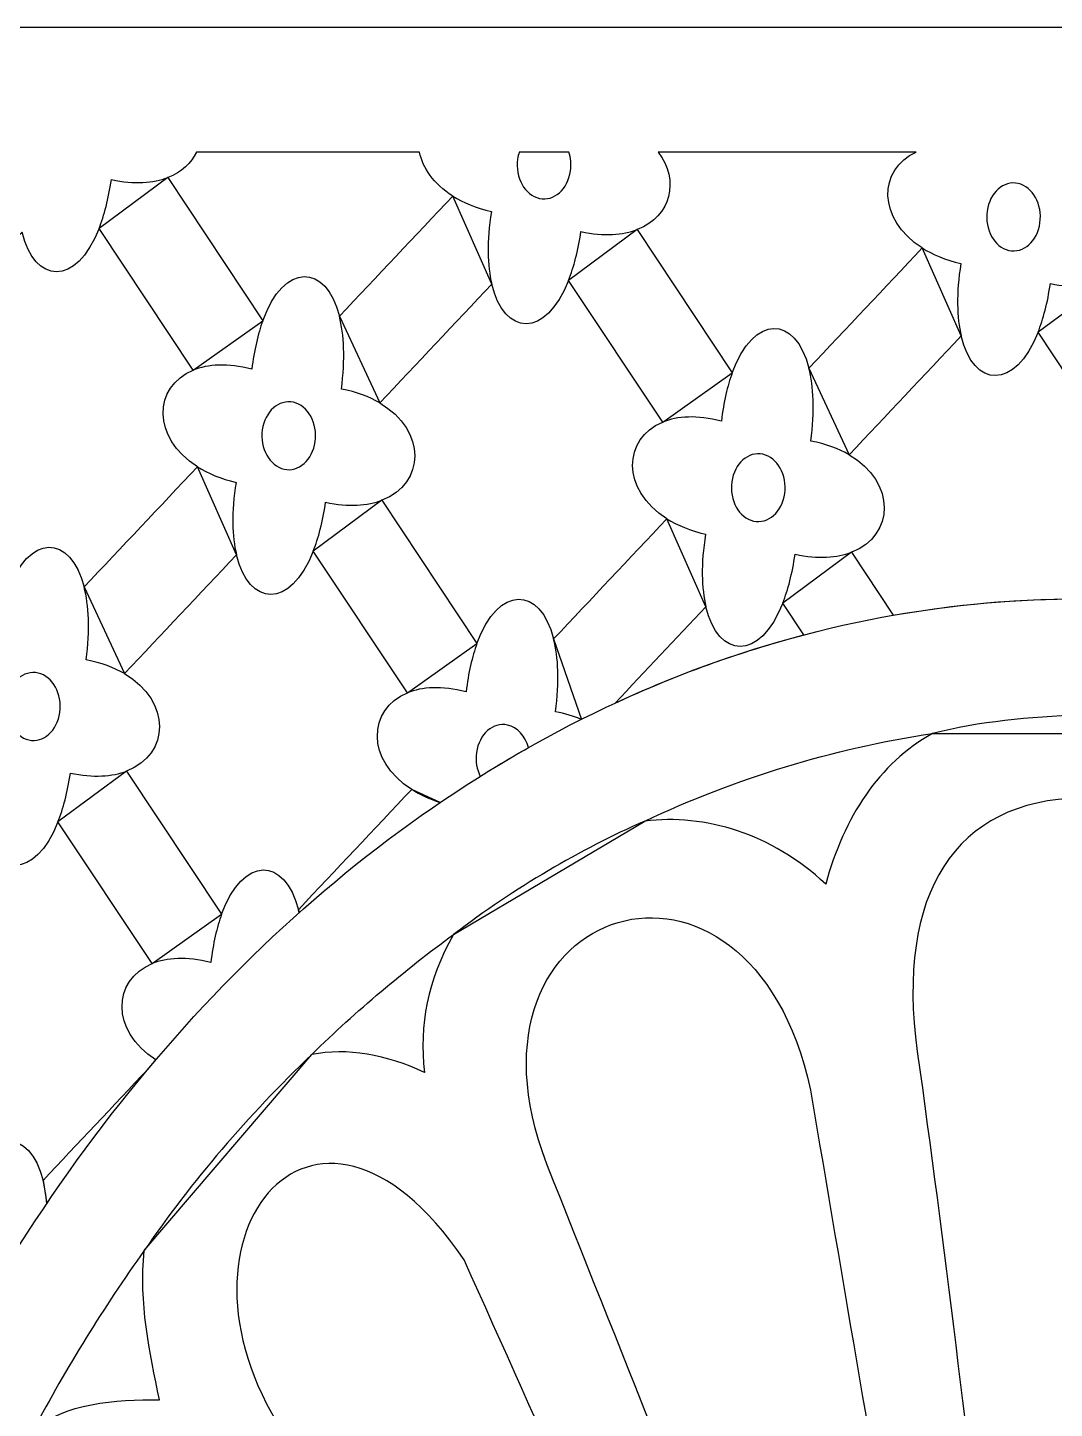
# Model space of a CAD drawing. Header units: centimetres. Extents: x 1.8 to 13.7, y -5.9 to 9.6.
# Drawn here: x 3.032 to 4.631, y 7.45 to 9.602 of the extents above; entities that cross this region are included whole.
import ezdxf

# ---------------------------------------------------------------- set-up
doc = ezdxf.new("R2010")
doc.units = ezdxf.units.CM
doc.header["$MEASUREMENT"] = 0
doc.layers.add('layer 1', color=7, linetype='Continuous')

msp = doc.modelspace()

# ---------------------------------------------------------------- linework, layer by layer
at = {"layer": 'layer 1', "color": 7}
for points, knots in [([(1.82375, 9.60243), (1.82375, 9.60243), (7.5222, 9.60243), (7.5222, 9.60243), (7.5222, 9.60243), (7.5222, 9.60243), (7.5222, -5.9026), (7.5222, -5.9026), (7.5222, -5.9026), (7.5222, -5.9026), (1.82375, -5.9026), (1.82375, -5.9026), (1.82375, -5.9026), (1.82375, -5.9026), (1.82375, 9.60243), (1.82375, 9.60243)], [0, 0, 0, 0, 0.2, 0.2, 0.2, 0.2, 0.4, 0.4, 0.4, 0.4, 0.6, 0.6, 0.6, 0.6, 1, 1, 1, 1]), ([(3.64205, 9.40846), (3.64704, 9.3839), (3.66398, 9.35888), (3.69395, 9.33996), (3.69395, 9.33996), (3.63508, 9.27751), (3.5762, 9.21505), (3.51734, 9.15258), (3.51734, 9.15258), (3.49626, 9.23523), (3.43146, 9.23734), (3.39788, 9.14554), (3.39788, 9.14554), (3.39788, 9.14554), (3.24983, 9.3686), (3.24983, 9.3686), (3.24983, 9.3686), (3.27171, 9.37695), (3.28674, 9.39135), (3.29457, 9.40846), (3.29457, 9.40846), (3.29457, 9.40846), (3.64205, 9.40846), (3.64205, 9.40846)], [0, 0, 0, 0, 0.1428571, 0.1428571, 0.1428571, 0.1428571, 0.2857143, 0.2857143, 0.2857143, 0.2857143, 0.4285714, 0.4285714, 0.4285714, 0.4285714, 0.5714286, 0.5714286, 0.5714286, 0.5714286, 0.7142857, 0.7142857, 0.7142857, 0.7142857, 1, 1, 1, 1]), ([(3.87733, 9.37913), (3.87332, 9.35044), (3.85156, 9.33117), (3.82887, 9.33622), (3.82887, 9.33622), (3.80618, 9.34129), (3.79094, 9.36881), (3.79494, 9.39749), (3.79494, 9.39749), (3.79547, 9.40133), (3.79632, 9.40499), (3.79746, 9.40846), (3.79746, 9.40846), (3.79746, 9.40846), (3.87478, 9.40846), (3.87478, 9.40846), (3.87478, 9.40846), (3.87773, 9.39947), (3.87875, 9.38938), (3.87733, 9.37913)], [0, 0, 0, 0, 0.1666667, 0.1666667, 0.1666667, 0.1666667, 0.3333333, 0.3333333, 0.3333333, 0.3333333, 0.5, 0.5, 0.5, 0.5, 0.6666667, 0.6666667, 0.6666667, 0.6666667, 1, 1, 1, 1]), ([(4.4161, 9.40846), (4.35655, 9.38189), (4.35488, 9.3036), (4.42543, 9.25904), (4.42543, 9.25904), (4.36655, 9.19659), (4.30768, 9.13414), (4.24882, 9.07168), (4.24882, 9.07168), (4.22776, 9.15432), (4.16294, 9.15642), (4.12936, 9.06462), (4.12936, 9.06462), (4.12936, 9.06462), (3.98132, 9.2877), (3.98132, 9.2877), (3.98132, 9.2877), (4.03473, 9.30807), (4.04739, 9.36453), (4.01384, 9.40846), (4.01384, 9.40846), (4.01384, 9.40846), (4.4161, 9.40846), (4.4161, 9.40846)], [0, 0, 0, 0, 0.1428571, 0.1428571, 0.1428571, 0.1428571, 0.2857143, 0.2857143, 0.2857143, 0.2857143, 0.4285714, 0.4285714, 0.4285714, 0.4285714, 0.5714286, 0.5714286, 0.5714286, 0.5714286, 0.7142857, 0.7142857, 0.7142857, 0.7142857, 1, 1, 1, 1]), ([(3.24983, 9.3686), (3.22756, 9.36009), (3.1982, 9.35786), (3.16211, 9.36547), (3.16211, 9.36547), (3.15765, 9.33517), (3.15096, 9.30992), (3.14288, 9.28944), (3.14288, 9.28944), (3.14288, 9.28944), (3.24983, 9.3686), (3.24983, 9.3686)], [0, 0, 0, 0, 0.25, 0.25, 0.25, 0.25, 0.5, 0.5, 0.5, 0.5, 1, 1, 1, 1]), ([(4.60881, 9.29821), (4.6048, 9.26952), (4.58303, 9.25025), (4.56035, 9.2553), (4.56035, 9.2553), (4.53766, 9.26037), (4.52242, 9.28789), (4.52641, 9.31657), (4.52641, 9.31657), (4.53042, 9.34526), (4.55219, 9.36453), (4.57487, 9.35948), (4.57487, 9.35948), (4.59756, 9.35443), (4.61281, 9.32689), (4.60881, 9.29821)], [0, 0, 0, 0, 0.2, 0.2, 0.2, 0.2, 0.4, 0.4, 0.4, 0.4, 0.6, 0.6, 0.6, 0.6, 1, 1, 1, 1]), ([(3.75465, 9.20273), (3.74786, 9.23122), (3.7466, 9.26912), (3.75406, 9.31565), (3.75406, 9.31565), (3.7301, 9.32129), (3.71013, 9.32974), (3.69395, 9.33996), (3.69395, 9.33996), (3.69395, 9.33996), (3.75465, 9.20273), (3.75465, 9.20273)], [0, 0, 0, 0, 0.25, 0.25, 0.25, 0.25, 0.5, 0.5, 0.5, 0.5, 1, 1, 1, 1]), ([(3.02317, 9.28365), (3.0425, 9.20255), (3.10674, 9.19797), (3.14288, 9.28944), (3.14288, 9.28944), (3.14288, 9.28944), (3.28951, 9.06852), (3.28951, 9.06852), (3.28951, 9.06852), (3.22739, 9.04313), (3.22465, 8.96318), (3.29621, 8.91799), (3.29621, 8.91799), (3.23733, 8.85554), (3.17847, 8.79308), (3.11959, 8.73063), (3.11959, 8.73063), (3.09853, 8.81327), (3.03371, 8.81539), (3.00015, 8.72357), (3.00015, 8.72357), (3.00015, 8.72357), (2.8521, 8.94664), (2.8521, 8.94664), (2.8521, 8.94664), (2.91952, 8.97236), (2.92202, 9.05558), (2.84863, 9.09847), (2.84863, 9.09847), (2.90681, 9.1602), (2.96499, 9.22192), (3.02317, 9.28365)], [0, 0, 0, 0, 0.1111111, 0.1111111, 0.1111111, 0.1111111, 0.2222222, 0.2222222, 0.2222222, 0.2222222, 0.3333333, 0.3333333, 0.3333333, 0.3333333, 0.4444444, 0.4444444, 0.4444444, 0.4444444, 0.5555556, 0.5555556, 0.5555556, 0.5555556, 0.6666667, 0.6666667, 0.6666667, 0.6666667, 0.7777778, 0.7777778, 0.7777778, 0.7777778, 1, 1, 1, 1]), ([(3.98132, 9.28768), (3.95903, 9.27918), (3.92967, 9.27694), (3.89359, 9.28454), (3.89359, 9.28454), (3.88914, 9.25425), (3.88246, 9.229), (3.87437, 9.20854), (3.87437, 9.20854), (3.87437, 9.20854), (3.98132, 9.28768), (3.98132, 9.28768)], [0, 0, 0, 0, 0.25, 0.25, 0.25, 0.25, 0.5, 0.5, 0.5, 0.5, 1, 1, 1, 1]), ([(4.48612, 9.12181), (4.47935, 9.1503), (4.47808, 9.1882), (4.48555, 9.23473), (4.48555, 9.23473), (4.46158, 9.24037), (4.44161, 9.24882), (4.42543, 9.25904), (4.42543, 9.25904), (4.42543, 9.25904), (4.48612, 9.12181), (4.48612, 9.12181)], [0, 0, 0, 0, 0.25, 0.25, 0.25, 0.25, 0.5, 0.5, 0.5, 0.5, 1, 1, 1, 1]), ([(3.75465, 9.20273), (3.77398, 9.12163), (3.83822, 9.11705), (3.87437, 9.20854), (3.87437, 9.20854), (3.87437, 9.20854), (4.02099, 8.98762), (4.02099, 8.98762), (4.02099, 8.98762), (3.95888, 8.96221), (3.95613, 8.88228), (4.02768, 8.83707), (4.02768, 8.83707), (3.96882, 8.77462), (3.90995, 8.71217), (3.85108, 8.64971), (3.85108, 8.64971), (3.83001, 8.73235), (3.76519, 8.73445), (3.73163, 8.64265), (3.73163, 8.64265), (3.73163, 8.64265), (3.58358, 8.86573), (3.58358, 8.86573), (3.58358, 8.86573), (3.651, 8.89145), (3.6535, 8.97466), (3.58012, 9.01755), (3.58012, 9.01755), (3.63829, 9.07929), (3.69648, 9.141), (3.75465, 9.20273)], [0, 0, 0, 0, 0.1111111, 0.1111111, 0.1111111, 0.1111111, 0.2222222, 0.2222222, 0.2222222, 0.2222222, 0.3333333, 0.3333333, 0.3333333, 0.3333333, 0.4444444, 0.4444444, 0.4444444, 0.4444444, 0.5555556, 0.5555556, 0.5555556, 0.5555556, 0.6666667, 0.6666667, 0.6666667, 0.6666667, 0.7777778, 0.7777778, 0.7777778, 0.7777778, 1, 1, 1, 1]), ([(4.7128, 9.20676), (4.69051, 9.19826), (4.66115, 9.19602), (4.62508, 9.20364), (4.62508, 9.20364), (4.62062, 9.17335), (4.61393, 9.14808), (4.60585, 9.12762), (4.60585, 9.12762), (4.60585, 9.12762), (4.7128, 9.20676), (4.7128, 9.20676)], [0, 0, 0, 0, 0.25, 0.25, 0.25, 0.25, 0.5, 0.5, 0.5, 0.5, 1, 1, 1, 1]), ([(3.51734, 9.15258), (3.52459, 9.12411), (3.52666, 9.08606), (3.52045, 9.039), (3.52045, 9.039), (3.54411, 9.03451), (3.56394, 9.02701), (3.58011, 9.01755), (3.58011, 9.01755), (3.58011, 9.01755), (3.51734, 9.15258), (3.51734, 9.15258)], [0, 0, 0, 0, 0.25, 0.25, 0.25, 0.25, 0.5, 0.5, 0.5, 0.5, 1, 1, 1, 1]), ([(3.28951, 9.06852), (3.31227, 9.07784), (3.34296, 9.07983), (3.38093, 9.07009), (3.38093, 9.07009), (3.38448, 9.10001), (3.39041, 9.12508), (3.39788, 9.14554), (3.39788, 9.14554), (3.39788, 9.14554), (3.28951, 9.06852), (3.28951, 9.06852)], [0, 0, 0, 0, 0.25, 0.25, 0.25, 0.25, 0.5, 0.5, 0.5, 0.5, 1, 1, 1, 1]), ([(4.71721, 8.71165), (4.7025, 8.71204), (4.68778, 8.71223), (4.67301, 8.71223), (4.67301, 8.71223), (4.57371, 8.71223), (4.47595, 8.7035), (4.38021, 8.68666), (4.38021, 8.68666), (4.38021, 8.68666), (4.31507, 8.78481), (4.31507, 8.78481), (4.31507, 8.78481), (4.38248, 8.81053), (4.38499, 8.89375), (4.3116, 8.93665), (4.3116, 8.93665), (4.36977, 8.99836), (4.42795, 9.06008), (4.48612, 9.12181), (4.48612, 9.12181), (4.50546, 9.04071), (4.5697, 9.03613), (4.60585, 9.12762), (4.60585, 9.12762), (4.60585, 9.12762), (4.75246, 8.9067), (4.75246, 8.9067), (4.75246, 8.9067), (4.69036, 8.88129), (4.6876, 8.80136), (4.75918, 8.75616), (4.75918, 8.75616), (4.74519, 8.74132), (4.7312, 8.72648), (4.71721, 8.71165)], [0, 0, 0, 0, 0.1, 0.1, 0.1, 0.1, 0.2, 0.2, 0.2, 0.2, 0.3, 0.3, 0.3, 0.3, 0.4, 0.4, 0.4, 0.4, 0.5, 0.5, 0.5, 0.5, 0.6, 0.6, 0.6, 0.6, 0.7, 0.7, 0.7, 0.7, 0.8, 0.8, 0.8, 0.8, 1, 1, 1, 1]), ([(4.02099, 8.98761), (4.04375, 8.99692), (4.07444, 8.99893), (4.11241, 8.98919), (4.11241, 8.98919), (4.11596, 9.01909), (4.12189, 9.04418), (4.12937, 9.0646), (4.12937, 9.0646), (4.12937, 9.0646), (4.02099, 8.98761), (4.02099, 8.98761)], [0, 0, 0, 0, 0.25, 0.25, 0.25, 0.25, 0.5, 0.5, 0.5, 0.5, 1, 1, 1, 1]), ([(4.24882, 9.07168), (4.25608, 9.04319), (4.25814, 9.00515), (4.25194, 8.95808), (4.25194, 8.95808), (4.27559, 8.95359), (4.29543, 8.94609), (4.3116, 8.93665), (4.3116, 8.93665), (4.3116, 8.93665), (4.24882, 9.07168), (4.24882, 9.07168)], [0, 0, 0, 0, 0.25, 0.25, 0.25, 0.25, 0.5, 0.5, 0.5, 0.5, 1, 1, 1, 1]), ([(3.47959, 8.95716), (3.47559, 8.92847), (3.45381, 8.9092), (3.43112, 8.91425), (3.43112, 8.91425), (3.40844, 8.91932), (3.39319, 8.94684), (3.39719, 8.97552), (3.39719, 8.97552), (3.4012, 9.00421), (3.42296, 9.02348), (3.44565, 9.01843), (3.44565, 9.01843), (3.46835, 9.01337), (3.48358, 8.98584), (3.47959, 8.95716)], [0, 0, 0, 0, 0.2, 0.2, 0.2, 0.2, 0.4, 0.4, 0.4, 0.4, 0.6, 0.6, 0.6, 0.6, 1, 1, 1, 1]), ([(4.21106, 8.87624), (4.20707, 8.84755), (4.1853, 8.82828), (4.16262, 8.83335), (4.16262, 8.83335), (4.13993, 8.8384), (4.12468, 8.86592), (4.12868, 8.8946), (4.12868, 8.8946), (4.13268, 8.9233), (4.15444, 8.94256), (4.17714, 8.93751), (4.17714, 8.93751), (4.19983, 8.93246), (4.21507, 8.90492), (4.21106, 8.87624)], [0, 0, 0, 0, 0.2, 0.2, 0.2, 0.2, 0.4, 0.4, 0.4, 0.4, 0.6, 0.6, 0.6, 0.6, 1, 1, 1, 1]), ([(3.35692, 8.78076), (3.35013, 8.80925), (3.34886, 8.84715), (3.35633, 8.89368), (3.35633, 8.89368), (3.33237, 8.89932), (3.31239, 8.90777), (3.29621, 8.91799), (3.29621, 8.91799), (3.29621, 8.91799), (3.35692, 8.78076), (3.35692, 8.78076)], [0, 0, 0, 0, 0.25, 0.25, 0.25, 0.25, 0.5, 0.5, 0.5, 0.5, 1, 1, 1, 1]), ([(3.58358, 8.86573), (3.56129, 8.85721), (3.53194, 8.85497), (3.49586, 8.86258), (3.49586, 8.86258), (3.4914, 8.8323), (3.48471, 8.80703), (3.47663, 8.78657), (3.47663, 8.78657), (3.47663, 8.78657), (3.58358, 8.86573), (3.58358, 8.86573)], [0, 0, 0, 0, 0.25, 0.25, 0.25, 0.25, 0.5, 0.5, 0.5, 0.5, 1, 1, 1, 1]), ([(4.08839, 8.69984), (4.0816, 8.72833), (4.08035, 8.76625), (4.0878, 8.81278), (4.0878, 8.81278), (4.06385, 8.8184), (4.04388, 8.82685), (4.02768, 8.83707), (4.02768, 8.83707), (4.02768, 8.83707), (4.08839, 8.69984), (4.08839, 8.69984)], [0, 0, 0, 0, 0.25, 0.25, 0.25, 0.25, 0.5, 0.5, 0.5, 0.5, 1, 1, 1, 1]), ([(3.35692, 8.78076), (3.37625, 8.69966), (3.44049, 8.69508), (3.47663, 8.78657), (3.47663, 8.78657), (3.47663, 8.78657), (3.62325, 8.56565), (3.62325, 8.56565), (3.62325, 8.56565), (3.56114, 8.54026), (3.55838, 8.46031), (3.62995, 8.4151), (3.62995, 8.4151), (3.57108, 8.35265), (3.51221, 8.2902), (3.45334, 8.22774), (3.45334, 8.22774), (3.43228, 8.31038), (3.36746, 8.3125), (3.33388, 8.22068), (3.33388, 8.22068), (3.33388, 8.22068), (3.18585, 8.44376), (3.18585, 8.44376), (3.18585, 8.44376), (3.25325, 8.46948), (3.25577, 8.55269), (3.18238, 8.5956), (3.18238, 8.5956), (3.24056, 8.65731), (3.29873, 8.71903), (3.35692, 8.78076)], [0, 0, 0, 0, 0.1111111, 0.1111111, 0.1111111, 0.1111111, 0.2222222, 0.2222222, 0.2222222, 0.2222222, 0.3333333, 0.3333333, 0.3333333, 0.3333333, 0.4444444, 0.4444444, 0.4444444, 0.4444444, 0.5555556, 0.5555556, 0.5555556, 0.5555556, 0.6666667, 0.6666667, 0.6666667, 0.6666667, 0.7777778, 0.7777778, 0.7777778, 0.7777778, 1, 1, 1, 1]), ([(4.31507, 8.78481), (4.29278, 8.7763), (4.26342, 8.77405), (4.22733, 8.78167), (4.22733, 8.78167), (4.22287, 8.75138), (4.2162, 8.72613), (4.20812, 8.70565), (4.20812, 8.70565), (4.20812, 8.70565), (4.31507, 8.78481), (4.31507, 8.78481)], [0, 0, 0, 0, 0.25, 0.25, 0.25, 0.25, 0.5, 0.5, 0.5, 0.5, 1, 1, 1, 1]), ([(3.11959, 8.73063), (3.12686, 8.70214), (3.12892, 8.66409), (3.12272, 8.61703), (3.12272, 8.61703), (3.14637, 8.61254), (3.16621, 8.60504), (3.18238, 8.5956), (3.18238, 8.5956), (3.18238, 8.5956), (3.11959, 8.73063), (3.11959, 8.73063)], [0, 0, 0, 0, 0.25, 0.25, 0.25, 0.25, 0.5, 0.5, 0.5, 0.5, 1, 1, 1, 1]), ([(7.3682, 6.32336), (7.39259, 6.68753), (7.14111, 7.01656), (6.6514, 6.99227), (6.6514, 6.99227), (6.49824, 7.49439), (6.22865, 7.92438), (5.88486, 8.22884), (5.88486, 8.22884), (5.54106, 8.53331), (5.12304, 8.71223), (4.67301, 8.71223), (4.67301, 8.71223), (4.22299, 8.71223), (3.80498, 8.53331), (3.46118, 8.22884), (3.46118, 8.22884), (3.11738, 7.92438), (2.8478, 7.49439), (2.69464, 6.99227), (2.69464, 6.99227), (2.19987, 7.01682), (1.94828, 6.68071), (1.97869, 6.31207), (1.97869, 6.31207), (1.97869, 6.31207), (7.3682, 6.32336), (7.3682, 6.32336)], [0, 0, 0, 0, 0.125, 0.125, 0.125, 0.125, 0.25, 0.25, 0.25, 0.25, 0.375, 0.375, 0.375, 0.375, 0.5, 0.5, 0.5, 0.5, 0.625, 0.625, 0.625, 0.625, 0.75, 0.75, 0.75, 0.75, 1, 1, 1, 1]), ([(4.241, 8.65609), (4.1402, 8.62953), (4.04198, 8.59383), (3.94692, 8.54976), (3.94692, 8.54976), (3.99408, 8.59979), (4.04124, 8.64981), (4.08839, 8.69984), (4.08839, 8.69984), (4.10772, 8.61874), (4.17197, 8.61416), (4.20812, 8.70565), (4.20812, 8.70565), (4.20812, 8.70565), (4.241, 8.65609), (4.241, 8.65609)], [0, 0, 0, 0, 0.2, 0.2, 0.2, 0.2, 0.4, 0.4, 0.4, 0.4, 0.6, 0.6, 0.6, 0.6, 1, 1, 1, 1]), ([(3.62325, 8.56565), (3.646, 8.57495), (3.67671, 8.57696), (3.71468, 8.56722), (3.71468, 8.56722), (3.71823, 8.59712), (3.72415, 8.62221), (3.73163, 8.64265), (3.73163, 8.64265), (3.73163, 8.64265), (3.62325, 8.56565), (3.62325, 8.56565)], [0, 0, 0, 0, 0.25, 0.25, 0.25, 0.25, 0.5, 0.5, 0.5, 0.5, 1, 1, 1, 1]), ([(3.85108, 8.64971), (3.85833, 8.62122), (3.86041, 8.58318), (3.8542, 8.53611), (3.8542, 8.53611), (3.86906, 8.53329), (3.8824, 8.52929), (3.89429, 8.52437), (3.89429, 8.52437), (3.89429, 8.52437), (3.85108, 8.64971), (3.85108, 8.64971)], [0, 0, 0, 0, 0.25, 0.25, 0.25, 0.25, 0.5, 0.5, 0.5, 0.5, 1, 1, 1, 1]), ([(3.08185, 8.53519), (3.07784, 8.5065), (3.05608, 8.48724), (3.03339, 8.4923), (3.03339, 8.4923), (3.01071, 8.49735), (2.99546, 8.52487), (2.99946, 8.55355), (2.99946, 8.55355), (3.00346, 8.58225), (3.02523, 8.60151), (3.04792, 8.59646), (3.04792, 8.59646), (3.07061, 8.5914), (3.08585, 8.56387), (3.08185, 8.53519)], [0, 0, 0, 0, 0.2, 0.2, 0.2, 0.2, 0.4, 0.4, 0.4, 0.4, 0.6, 0.6, 0.6, 0.6, 1, 1, 1, 1]), ([(4.4413, 8.50227), (4.51481, 8.52111), (4.59098, 8.52765), (4.67301, 8.53107), (4.67301, 8.53107), (4.75505, 8.52765), (4.83122, 8.52111), (4.90474, 8.50227), (4.90474, 8.50227), (4.90474, 8.50227), (4.4413, 8.50227), (4.4413, 8.50227)], [0, 0, 0, 0, 0.25, 0.25, 0.25, 0.25, 0.5, 0.5, 0.5, 0.5, 1, 1, 1, 1]), ([(3.81177, 8.4803), (3.78647, 8.46598), (3.76142, 8.45106), (3.73665, 8.43554), (3.73665, 8.43554), (3.73138, 8.44623), (3.72908, 8.4593), (3.73094, 8.47265), (3.73094, 8.47265), (3.73495, 8.50133), (3.75671, 8.52061), (3.7794, 8.51554), (3.7794, 8.51554), (3.79496, 8.51207), (3.80703, 8.49803), (3.81177, 8.4803)], [0, 0, 0, 0, 0.2, 0.2, 0.2, 0.2, 0.4, 0.4, 0.4, 0.4, 0.6, 0.6, 0.6, 0.6, 1, 1, 1, 1]), ([(4.4413, 8.50227), (4.28563, 8.479), (4.13544, 8.43258), (3.99293, 8.36583), (3.99293, 8.36583), (4.08695, 8.37704), (4.19003, 8.34714), (4.27496, 8.26752), (4.27496, 8.26752), (4.30318, 8.3716), (4.35787, 8.45558), (4.4413, 8.50227)], [0, 0, 0, 0, 0.25, 0.25, 0.25, 0.25, 0.5, 0.5, 0.5, 0.5, 1, 1, 1, 1]), ([(3.18585, 8.44376), (3.16356, 8.43525), (3.1342, 8.433), (3.09812, 8.44061), (3.09812, 8.44061), (3.09366, 8.41033), (3.08698, 8.38508), (3.07889, 8.3646), (3.07889, 8.3646), (3.07889, 8.3646), (3.18585, 8.44376), (3.18585, 8.44376)], [0, 0, 0, 0, 0.25, 0.25, 0.25, 0.25, 0.5, 0.5, 0.5, 0.5, 1, 1, 1, 1]), ([(3.67456, 8.395), (3.65734, 8.40032), (3.64251, 8.40718), (3.62995, 8.4151), (3.62995, 8.4151), (3.62995, 8.4151), (3.67456, 8.395), (3.67456, 8.395)], [0, 0, 0, 0, 0.3333333, 0.3333333, 0.3333333, 0.3333333, 1, 1, 1, 1]), ([(4.67301, 6.16572), (4.67301, 6.16572), (4.64734, 6.16459), (4.64734, 6.16459), (4.64734, 6.16459), (4.56221, 6.76815), (4.50275, 7.40306), (4.41762, 8.00663), (4.41762, 8.00663), (4.38419, 8.25217), (4.4758, 8.39837), (4.67301, 8.40187), (4.67301, 8.40187), (4.87023, 8.39837), (4.96183, 8.25217), (4.92841, 8.00663), (4.92841, 8.00663), (4.84327, 7.40306), (4.78382, 6.76815), (4.69869, 6.16459), (4.69869, 6.16459), (4.69869, 6.16459), (4.67301, 6.16572), (4.67301, 6.16572)], [0, 0, 0, 0, 0.1428571, 0.1428571, 0.1428571, 0.1428571, 0.2857143, 0.2857143, 0.2857143, 0.2857143, 0.4285714, 0.4285714, 0.4285714, 0.4285714, 0.5714286, 0.5714286, 0.5714286, 0.5714286, 0.7142857, 0.7142857, 0.7142857, 0.7142857, 1, 1, 1, 1]), ([(4.51716, 6.13004), (4.52982, 6.13555), (4.54385, 6.14139), (4.55741, 6.14577), (4.55741, 6.14577), (4.45562, 6.74545), (4.35298, 7.34684), (4.25119, 7.94654), (4.25119, 7.94654), (4.15706, 8.38648), (3.68303, 8.24191), (3.84049, 7.83109), (3.84049, 7.83109), (4.06604, 7.265), (4.2916, 6.69613), (4.51716, 6.13004)], [0, 0, 0, 0, 0.2, 0.2, 0.2, 0.2, 0.4, 0.4, 0.4, 0.4, 0.6, 0.6, 0.6, 0.6, 1, 1, 1, 1]), ([(3.23132, 7.99373), (3.22729, 7.98897), (3.22327, 7.98419), (3.21924, 7.9794), (3.21924, 7.9794), (3.1647, 7.92151), (3.11015, 7.86364), (3.05561, 7.80577), (3.05561, 7.80577), (3.03453, 7.88842), (2.96973, 7.89053), (2.93615, 7.79871), (2.93615, 7.79871), (2.93615, 7.79871), (2.7881, 8.02179), (2.7881, 8.02179), (2.7881, 8.02179), (2.85552, 8.04751), (2.85802, 8.13074), (2.78464, 8.17363), (2.78464, 8.17363), (2.84281, 8.23535), (2.901, 8.29708), (2.95918, 8.3588), (2.95918, 8.3588), (2.9785, 8.27769), (3.04274, 8.27311), (3.07889, 8.3646), (3.07889, 8.3646), (3.07889, 8.3646), (3.22551, 8.14368), (3.22551, 8.14368), (3.22551, 8.14368), (3.16366, 8.11838), (3.16069, 8.03902), (3.23132, 7.99373)], [0, 0, 0, 0, 0.1, 0.1, 0.1, 0.1, 0.2, 0.2, 0.2, 0.2, 0.3, 0.3, 0.3, 0.3, 0.4, 0.4, 0.4, 0.4, 0.5, 0.5, 0.5, 0.5, 0.6, 0.6, 0.6, 0.6, 0.7, 0.7, 0.7, 0.7, 0.8, 0.8, 0.8, 0.8, 1, 1, 1, 1]), ([(3.69523, 8.18915), (3.79212, 8.2629), (3.8915, 8.3209), (3.99293, 8.36583), (3.99293, 8.36583), (3.99293, 8.36583), (3.69523, 8.18915), (3.69523, 8.18915)], [0, 0, 0, 0, 0.3333333, 0.3333333, 0.3333333, 0.3333333, 1, 1, 1, 1]), ([(3.22551, 8.14368), (3.24827, 8.15298), (3.27898, 8.15499), (3.31693, 8.14525), (3.31693, 8.14525), (3.32048, 8.17515), (3.32641, 8.20024), (3.33388, 8.22068), (3.33388, 8.22068), (3.33388, 8.22068), (3.22551, 8.14368), (3.22551, 8.14368)], [0, 0, 0, 0, 0.25, 0.25, 0.25, 0.25, 0.5, 0.5, 0.5, 0.5, 1, 1, 1, 1]), ([(3.45334, 8.22774), (3.45375, 8.22615), (3.45413, 8.22454), (3.4545, 8.22288), (3.4545, 8.22288), (3.4545, 8.22288), (3.45334, 8.22774), (3.45334, 8.22774)], [0, 0, 0, 0, 0.3333333, 0.3333333, 0.3333333, 0.3333333, 1, 1, 1, 1]), ([(3.69523, 8.18915), (3.61817, 8.13299), (3.54435, 8.07042), (3.47428, 8.00203), (3.47428, 8.00203), (3.52879, 8.01298), (3.59124, 8.00159), (3.64972, 7.97409), (3.64972, 7.97409), (3.64158, 8.04827), (3.65445, 8.11744), (3.69523, 8.18915)], [0, 0, 0, 0, 0.25, 0.25, 0.25, 0.25, 0.5, 0.5, 0.5, 0.5, 1, 1, 1, 1]), ([(3.71153, 7.68214), (3.95135, 7.14753), (4.19118, 6.61289), (4.431, 6.07828), (4.431, 6.07828), (4.41113, 6.0621), (4.39202, 6.04528), (4.37427, 6.02732), (4.37427, 6.02732), (4.06244, 6.48488), (3.7506, 6.94243), (3.43877, 7.4), (3.43877, 7.4), (3.22392, 7.70775), (3.47667, 8.02836), (3.71153, 7.68214)], [0, 0, 0, 0, 0.2, 0.2, 0.2, 0.2, 0.4, 0.4, 0.4, 0.4, 0.6, 0.6, 0.6, 0.6, 1, 1, 1, 1]), ([(3.21325, 7.6964), (3.28751, 7.80472), (3.37452, 7.9066), (3.47428, 8.00203), (3.47428, 8.00203), (3.47428, 8.00203), (3.21325, 7.6964), (3.21325, 7.6964)], [0, 0, 0, 0, 0.3333333, 0.3333333, 0.3333333, 0.3333333, 1, 1, 1, 1]), ([(3.05561, 7.80577), (3.05833, 7.79503), (3.06033, 7.78295), (3.06143, 7.76952), (3.06143, 7.76952), (3.06143, 7.76952), (3.05561, 7.80577), (3.05561, 7.80577)], [0, 0, 0, 0, 0.3333333, 0.3333333, 0.3333333, 0.3333333, 1, 1, 1, 1]), ([(3.03999, 7.41603), (3.09249, 7.5147), (3.15041, 7.60838), (3.21325, 7.6964), (3.21325, 7.6964), (3.20481, 7.61486), (3.22151, 7.53888), (3.23696, 7.46372), (3.23696, 7.46372), (3.16864, 7.46466), (3.08826, 7.45866), (3.03999, 7.41603)], [0, 0, 0, 0, 0.25, 0.25, 0.25, 0.25, 0.5, 0.5, 0.5, 0.5, 1, 1, 1, 1])]:
    msp.add_open_spline(points, degree=3, knots=knots, dxfattribs=at)
at = {"layer": 'layer 1', "color": 250, "lineweight": 9}
for points, knots in [([(1.82375, 9.60243), (1.82375, 9.60243), (7.5222, 9.60243), (7.5222, 9.60243), (7.5222, 9.60243), (7.5222, 9.60243), (7.5222, -5.9026), (7.5222, -5.9026), (7.5222, -5.9026), (7.5222, -5.9026), (1.82375, -5.9026), (1.82375, -5.9026), (1.82375, -5.9026), (1.82375, -5.9026), (1.82375, 9.60243), (1.82375, 9.60243)], [0, 0, 0, 0, 0.2, 0.2, 0.2, 0.2, 0.4, 0.4, 0.4, 0.4, 0.6, 0.6, 0.6, 0.6, 1, 1, 1, 1]), ([(3.64205, 9.40846), (3.64704, 9.3839), (3.66398, 9.35888), (3.69395, 9.33996), (3.69395, 9.33996), (3.63508, 9.27751), (3.5762, 9.21505), (3.51734, 9.15258), (3.51734, 9.15258), (3.49626, 9.23523), (3.43146, 9.23734), (3.39788, 9.14554), (3.39788, 9.14554), (3.39788, 9.14554), (3.24983, 9.3686), (3.24983, 9.3686), (3.24983, 9.3686), (3.27171, 9.37695), (3.28674, 9.39135), (3.29457, 9.40846), (3.29457, 9.40846), (3.29457, 9.40846), (3.64205, 9.40846), (3.64205, 9.40846)], [0, 0, 0, 0, 0.1428571, 0.1428571, 0.1428571, 0.1428571, 0.2857143, 0.2857143, 0.2857143, 0.2857143, 0.4285714, 0.4285714, 0.4285714, 0.4285714, 0.5714286, 0.5714286, 0.5714286, 0.5714286, 0.7142857, 0.7142857, 0.7142857, 0.7142857, 1, 1, 1, 1]), ([(3.87733, 9.37913), (3.87332, 9.35044), (3.85156, 9.33117), (3.82887, 9.33622), (3.82887, 9.33622), (3.80618, 9.34129), (3.79094, 9.36881), (3.79494, 9.39749), (3.79494, 9.39749), (3.79547, 9.40133), (3.79632, 9.40499), (3.79746, 9.40846), (3.79746, 9.40846), (3.79746, 9.40846), (3.87478, 9.40846), (3.87478, 9.40846), (3.87478, 9.40846), (3.87773, 9.39947), (3.87875, 9.38938), (3.87733, 9.37913)], [0, 0, 0, 0, 0.1666667, 0.1666667, 0.1666667, 0.1666667, 0.3333333, 0.3333333, 0.3333333, 0.3333333, 0.5, 0.5, 0.5, 0.5, 0.6666667, 0.6666667, 0.6666667, 0.6666667, 1, 1, 1, 1]), ([(4.4161, 9.40846), (4.35655, 9.38189), (4.35488, 9.3036), (4.42543, 9.25904), (4.42543, 9.25904), (4.36655, 9.19659), (4.30768, 9.13414), (4.24882, 9.07168), (4.24882, 9.07168), (4.22776, 9.15432), (4.16294, 9.15642), (4.12936, 9.06462), (4.12936, 9.06462), (4.12936, 9.06462), (3.98132, 9.2877), (3.98132, 9.2877), (3.98132, 9.2877), (4.03473, 9.30807), (4.04739, 9.36453), (4.01384, 9.40846), (4.01384, 9.40846), (4.01384, 9.40846), (4.4161, 9.40846), (4.4161, 9.40846)], [0, 0, 0, 0, 0.1428571, 0.1428571, 0.1428571, 0.1428571, 0.2857143, 0.2857143, 0.2857143, 0.2857143, 0.4285714, 0.4285714, 0.4285714, 0.4285714, 0.5714286, 0.5714286, 0.5714286, 0.5714286, 0.7142857, 0.7142857, 0.7142857, 0.7142857, 1, 1, 1, 1]), ([(3.24983, 9.3686), (3.22756, 9.36009), (3.1982, 9.35786), (3.16211, 9.36547), (3.16211, 9.36547), (3.15765, 9.33517), (3.15096, 9.30992), (3.14288, 9.28944)], [0, 0, 0, 0, 0.3333333, 0.3333333, 0.3333333, 0.3333333, 1, 1, 1, 1]), ([(4.60881, 9.29821), (4.6048, 9.26952), (4.58303, 9.25025), (4.56035, 9.2553), (4.56035, 9.2553), (4.53766, 9.26037), (4.52242, 9.28789), (4.52641, 9.31657), (4.52641, 9.31657), (4.53042, 9.34526), (4.55219, 9.36453), (4.57487, 9.35948), (4.57487, 9.35948), (4.59756, 9.35443), (4.61281, 9.32689), (4.60881, 9.29821)], [0, 0, 0, 0, 0.2, 0.2, 0.2, 0.2, 0.4, 0.4, 0.4, 0.4, 0.6, 0.6, 0.6, 0.6, 1, 1, 1, 1]), ([(3.75465, 9.20273), (3.74786, 9.23122), (3.7466, 9.26912), (3.75406, 9.31565), (3.75406, 9.31565), (3.7301, 9.32129), (3.71013, 9.32974), (3.69395, 9.33996)], [0, 0, 0, 0, 0.3333333, 0.3333333, 0.3333333, 0.3333333, 1, 1, 1, 1]), ([(3.02317, 9.28365), (3.0425, 9.20255), (3.10674, 9.19797), (3.14288, 9.28944), (3.14288, 9.28944), (3.14288, 9.28944), (3.28951, 9.06852), (3.28951, 9.06852), (3.28951, 9.06852), (3.22739, 9.04313), (3.22465, 8.96318), (3.29621, 8.91799), (3.29621, 8.91799), (3.23733, 8.85554), (3.17847, 8.79308), (3.11959, 8.73063), (3.11959, 8.73063), (3.09853, 8.81327), (3.03371, 8.81539), (3.00015, 8.72357), (3.00015, 8.72357), (3.00015, 8.72357), (2.8521, 8.94664), (2.8521, 8.94664), (2.8521, 8.94664), (2.91952, 8.97236), (2.92202, 9.05558), (2.84863, 9.09847), (2.84863, 9.09847), (2.90681, 9.1602), (2.96499, 9.22192), (3.02317, 9.28365)], [0, 0, 0, 0, 0.1111111, 0.1111111, 0.1111111, 0.1111111, 0.2222222, 0.2222222, 0.2222222, 0.2222222, 0.3333333, 0.3333333, 0.3333333, 0.3333333, 0.4444444, 0.4444444, 0.4444444, 0.4444444, 0.5555556, 0.5555556, 0.5555556, 0.5555556, 0.6666667, 0.6666667, 0.6666667, 0.6666667, 0.7777778, 0.7777778, 0.7777778, 0.7777778, 1, 1, 1, 1]), ([(3.98132, 9.28768), (3.95903, 9.27918), (3.92967, 9.27694), (3.89359, 9.28454), (3.89359, 9.28454), (3.88914, 9.25425), (3.88246, 9.229), (3.87437, 9.20854)], [0, 0, 0, 0, 0.3333333, 0.3333333, 0.3333333, 0.3333333, 1, 1, 1, 1]), ([(4.48612, 9.12181), (4.47935, 9.1503), (4.47808, 9.1882), (4.48555, 9.23473), (4.48555, 9.23473), (4.46158, 9.24037), (4.44161, 9.24882), (4.42543, 9.25904)], [0, 0, 0, 0, 0.3333333, 0.3333333, 0.3333333, 0.3333333, 1, 1, 1, 1]), ([(3.75465, 9.20273), (3.77398, 9.12163), (3.83822, 9.11705), (3.87437, 9.20854), (3.87437, 9.20854), (3.87437, 9.20854), (4.02099, 8.98762), (4.02099, 8.98762), (4.02099, 8.98762), (3.95888, 8.96221), (3.95613, 8.88228), (4.02768, 8.83707), (4.02768, 8.83707), (3.96882, 8.77462), (3.90995, 8.71217), (3.85108, 8.64971), (3.85108, 8.64971), (3.83001, 8.73235), (3.76519, 8.73445), (3.73163, 8.64265), (3.73163, 8.64265), (3.73163, 8.64265), (3.58358, 8.86573), (3.58358, 8.86573), (3.58358, 8.86573), (3.651, 8.89145), (3.6535, 8.97466), (3.58012, 9.01755), (3.58012, 9.01755), (3.63829, 9.07929), (3.69648, 9.141), (3.75465, 9.20273)], [0, 0, 0, 0, 0.1111111, 0.1111111, 0.1111111, 0.1111111, 0.2222222, 0.2222222, 0.2222222, 0.2222222, 0.3333333, 0.3333333, 0.3333333, 0.3333333, 0.4444444, 0.4444444, 0.4444444, 0.4444444, 0.5555556, 0.5555556, 0.5555556, 0.5555556, 0.6666667, 0.6666667, 0.6666667, 0.6666667, 0.7777778, 0.7777778, 0.7777778, 0.7777778, 1, 1, 1, 1]), ([(4.7128, 9.20676), (4.69051, 9.19826), (4.66115, 9.19602), (4.62508, 9.20364), (4.62508, 9.20364), (4.62062, 9.17335), (4.61393, 9.14808), (4.60585, 9.12762)], [0, 0, 0, 0, 0.3333333, 0.3333333, 0.3333333, 0.3333333, 1, 1, 1, 1]), ([(3.51734, 9.15258), (3.52459, 9.12411), (3.52666, 9.08606), (3.52045, 9.039), (3.52045, 9.039), (3.54411, 9.03451), (3.56394, 9.02701), (3.58011, 9.01755)], [0, 0, 0, 0, 0.3333333, 0.3333333, 0.3333333, 0.3333333, 1, 1, 1, 1]), ([(3.28951, 9.06852), (3.31227, 9.07784), (3.34296, 9.07983), (3.38093, 9.07009), (3.38093, 9.07009), (3.38448, 9.10001), (3.39041, 9.12508), (3.39788, 9.14554)], [0, 0, 0, 0, 0.3333333, 0.3333333, 0.3333333, 0.3333333, 1, 1, 1, 1]), ([(4.71721, 8.71165), (4.7025, 8.71204), (4.68778, 8.71223), (4.67301, 8.71223), (4.67301, 8.71223), (4.57371, 8.71223), (4.47595, 8.7035), (4.38021, 8.68666), (4.38021, 8.68666), (4.38021, 8.68666), (4.31507, 8.78481), (4.31507, 8.78481), (4.31507, 8.78481), (4.38248, 8.81053), (4.38499, 8.89375), (4.3116, 8.93665), (4.3116, 8.93665), (4.36977, 8.99836), (4.42795, 9.06008), (4.48612, 9.12181), (4.48612, 9.12181), (4.50546, 9.04071), (4.5697, 9.03613), (4.60585, 9.12762), (4.60585, 9.12762), (4.60585, 9.12762), (4.75246, 8.9067), (4.75246, 8.9067), (4.75246, 8.9067), (4.69036, 8.88129), (4.6876, 8.80136), (4.75918, 8.75616), (4.75918, 8.75616), (4.74519, 8.74132), (4.7312, 8.72648), (4.71721, 8.71165)], [0, 0, 0, 0, 0.1, 0.1, 0.1, 0.1, 0.2, 0.2, 0.2, 0.2, 0.3, 0.3, 0.3, 0.3, 0.4, 0.4, 0.4, 0.4, 0.5, 0.5, 0.5, 0.5, 0.6, 0.6, 0.6, 0.6, 0.7, 0.7, 0.7, 0.7, 0.8, 0.8, 0.8, 0.8, 1, 1, 1, 1]), ([(4.02099, 8.98761), (4.04375, 8.99692), (4.07444, 8.99893), (4.11241, 8.98919), (4.11241, 8.98919), (4.11596, 9.01909), (4.12189, 9.04418), (4.12937, 9.0646)], [0, 0, 0, 0, 0.3333333, 0.3333333, 0.3333333, 0.3333333, 1, 1, 1, 1]), ([(4.24882, 9.07168), (4.25608, 9.04319), (4.25814, 9.00515), (4.25194, 8.95808), (4.25194, 8.95808), (4.27559, 8.95359), (4.29543, 8.94609), (4.3116, 8.93665)], [0, 0, 0, 0, 0.3333333, 0.3333333, 0.3333333, 0.3333333, 1, 1, 1, 1]), ([(3.47959, 8.95716), (3.47559, 8.92847), (3.45381, 8.9092), (3.43112, 8.91425), (3.43112, 8.91425), (3.40844, 8.91932), (3.39319, 8.94684), (3.39719, 8.97552), (3.39719, 8.97552), (3.4012, 9.00421), (3.42296, 9.02348), (3.44565, 9.01843), (3.44565, 9.01843), (3.46835, 9.01337), (3.48358, 8.98584), (3.47959, 8.95716)], [0, 0, 0, 0, 0.2, 0.2, 0.2, 0.2, 0.4, 0.4, 0.4, 0.4, 0.6, 0.6, 0.6, 0.6, 1, 1, 1, 1]), ([(4.21106, 8.87624), (4.20707, 8.84755), (4.1853, 8.82828), (4.16262, 8.83335), (4.16262, 8.83335), (4.13993, 8.8384), (4.12468, 8.86592), (4.12868, 8.8946), (4.12868, 8.8946), (4.13268, 8.9233), (4.15444, 8.94256), (4.17714, 8.93751), (4.17714, 8.93751), (4.19983, 8.93246), (4.21507, 8.90492), (4.21106, 8.87624)], [0, 0, 0, 0, 0.2, 0.2, 0.2, 0.2, 0.4, 0.4, 0.4, 0.4, 0.6, 0.6, 0.6, 0.6, 1, 1, 1, 1]), ([(3.35692, 8.78076), (3.35013, 8.80925), (3.34886, 8.84715), (3.35633, 8.89368), (3.35633, 8.89368), (3.33237, 8.89932), (3.31239, 8.90777), (3.29621, 8.91799)], [0, 0, 0, 0, 0.3333333, 0.3333333, 0.3333333, 0.3333333, 1, 1, 1, 1]), ([(3.58358, 8.86573), (3.56129, 8.85721), (3.53194, 8.85497), (3.49586, 8.86258), (3.49586, 8.86258), (3.4914, 8.8323), (3.48471, 8.80703), (3.47663, 8.78657)], [0, 0, 0, 0, 0.3333333, 0.3333333, 0.3333333, 0.3333333, 1, 1, 1, 1]), ([(4.08839, 8.69984), (4.0816, 8.72833), (4.08035, 8.76625), (4.0878, 8.81278), (4.0878, 8.81278), (4.06385, 8.8184), (4.04388, 8.82685), (4.02768, 8.83707)], [0, 0, 0, 0, 0.3333333, 0.3333333, 0.3333333, 0.3333333, 1, 1, 1, 1]), ([(3.35692, 8.78076), (3.37625, 8.69966), (3.44049, 8.69508), (3.47663, 8.78657), (3.47663, 8.78657), (3.47663, 8.78657), (3.62325, 8.56565), (3.62325, 8.56565), (3.62325, 8.56565), (3.56114, 8.54026), (3.55838, 8.46031), (3.62995, 8.4151), (3.62995, 8.4151), (3.57108, 8.35265), (3.51221, 8.2902), (3.45334, 8.22774), (3.45334, 8.22774), (3.43228, 8.31038), (3.36746, 8.3125), (3.33388, 8.22068), (3.33388, 8.22068), (3.33388, 8.22068), (3.18585, 8.44376), (3.18585, 8.44376), (3.18585, 8.44376), (3.25325, 8.46948), (3.25577, 8.55269), (3.18238, 8.5956), (3.18238, 8.5956), (3.24056, 8.65731), (3.29873, 8.71903), (3.35692, 8.78076)], [0, 0, 0, 0, 0.1111111, 0.1111111, 0.1111111, 0.1111111, 0.2222222, 0.2222222, 0.2222222, 0.2222222, 0.3333333, 0.3333333, 0.3333333, 0.3333333, 0.4444444, 0.4444444, 0.4444444, 0.4444444, 0.5555556, 0.5555556, 0.5555556, 0.5555556, 0.6666667, 0.6666667, 0.6666667, 0.6666667, 0.7777778, 0.7777778, 0.7777778, 0.7777778, 1, 1, 1, 1]), ([(4.31507, 8.78481), (4.29278, 8.7763), (4.26342, 8.77405), (4.22733, 8.78167), (4.22733, 8.78167), (4.22287, 8.75138), (4.2162, 8.72613), (4.20812, 8.70565)], [0, 0, 0, 0, 0.3333333, 0.3333333, 0.3333333, 0.3333333, 1, 1, 1, 1]), ([(3.11959, 8.73063), (3.12686, 8.70214), (3.12892, 8.66409), (3.12272, 8.61703), (3.12272, 8.61703), (3.14637, 8.61254), (3.16621, 8.60504), (3.18238, 8.5956)], [0, 0, 0, 0, 0.3333333, 0.3333333, 0.3333333, 0.3333333, 1, 1, 1, 1]), ([(7.3682, 6.32336), (7.39259, 6.68753), (7.14111, 7.01656), (6.6514, 6.99227), (6.6514, 6.99227), (6.49824, 7.49439), (6.22865, 7.92438), (5.88486, 8.22884), (5.88486, 8.22884), (5.54106, 8.53331), (5.12304, 8.71223), (4.67301, 8.71223), (4.67301, 8.71223), (4.22299, 8.71223), (3.80498, 8.53331), (3.46118, 8.22884), (3.46118, 8.22884), (3.11738, 7.92438), (2.8478, 7.49439), (2.69464, 6.99227), (2.69464, 6.99227), (2.19987, 7.01682), (1.94828, 6.68071), (1.97869, 6.31207)], [0, 0, 0, 0, 0.1428571, 0.1428571, 0.1428571, 0.1428571, 0.2857143, 0.2857143, 0.2857143, 0.2857143, 0.4285714, 0.4285714, 0.4285714, 0.4285714, 0.5714286, 0.5714286, 0.5714286, 0.5714286, 0.7142857, 0.7142857, 0.7142857, 0.7142857, 1, 1, 1, 1]), ([(4.241, 8.65609), (4.1402, 8.62953), (4.04198, 8.59383), (3.94692, 8.54976), (3.94692, 8.54976), (3.99408, 8.59979), (4.04124, 8.64981), (4.08839, 8.69984), (4.08839, 8.69984), (4.10772, 8.61874), (4.17197, 8.61416), (4.20812, 8.70565), (4.20812, 8.70565), (4.20812, 8.70565), (4.241, 8.65609), (4.241, 8.65609)], [0, 0, 0, 0, 0.2, 0.2, 0.2, 0.2, 0.4, 0.4, 0.4, 0.4, 0.6, 0.6, 0.6, 0.6, 1, 1, 1, 1]), ([(3.62325, 8.56565), (3.646, 8.57495), (3.67671, 8.57696), (3.71468, 8.56722), (3.71468, 8.56722), (3.71823, 8.59712), (3.72415, 8.62221), (3.73163, 8.64265)], [0, 0, 0, 0, 0.3333333, 0.3333333, 0.3333333, 0.3333333, 1, 1, 1, 1]), ([(3.85108, 8.64971), (3.85833, 8.62122), (3.86041, 8.58318), (3.8542, 8.53611), (3.8542, 8.53611), (3.86906, 8.53329), (3.8824, 8.52929), (3.89429, 8.52437)], [0, 0, 0, 0, 0.3333333, 0.3333333, 0.3333333, 0.3333333, 1, 1, 1, 1]), ([(3.08185, 8.53519), (3.07784, 8.5065), (3.05608, 8.48724), (3.03339, 8.4923), (3.03339, 8.4923), (3.01071, 8.49735), (2.99546, 8.52487), (2.99946, 8.55355), (2.99946, 8.55355), (3.00346, 8.58225), (3.02523, 8.60151), (3.04792, 8.59646), (3.04792, 8.59646), (3.07061, 8.5914), (3.08585, 8.56387), (3.08185, 8.53519)], [0, 0, 0, 0, 0.2, 0.2, 0.2, 0.2, 0.4, 0.4, 0.4, 0.4, 0.6, 0.6, 0.6, 0.6, 1, 1, 1, 1]), ([(4.4413, 8.50227), (4.51481, 8.52111), (4.59098, 8.52765), (4.67301, 8.53107), (4.67301, 8.53107), (4.75505, 8.52765), (4.83122, 8.52111), (4.90474, 8.50227)], [0, 0, 0, 0, 0.3333333, 0.3333333, 0.3333333, 0.3333333, 1, 1, 1, 1]), ([(3.81177, 8.4803), (3.78647, 8.46598), (3.76142, 8.45106), (3.73665, 8.43554), (3.73665, 8.43554), (3.73138, 8.44623), (3.72908, 8.4593), (3.73094, 8.47265), (3.73094, 8.47265), (3.73495, 8.50133), (3.75671, 8.52061), (3.7794, 8.51554), (3.7794, 8.51554), (3.79496, 8.51207), (3.80703, 8.49803), (3.81177, 8.4803)], [0, 0, 0, 0, 0.2, 0.2, 0.2, 0.2, 0.4, 0.4, 0.4, 0.4, 0.6, 0.6, 0.6, 0.6, 1, 1, 1, 1]), ([(4.4413, 8.50227), (4.28563, 8.479), (4.13544, 8.43258), (3.99293, 8.36583), (3.99293, 8.36583), (4.08695, 8.37704), (4.19003, 8.34714), (4.27496, 8.26752), (4.27496, 8.26752), (4.30318, 8.3716), (4.35787, 8.45558), (4.4413, 8.50227)], [0, 0, 0, 0, 0.25, 0.25, 0.25, 0.25, 0.5, 0.5, 0.5, 0.5, 1, 1, 1, 1]), ([(3.18585, 8.44376), (3.16356, 8.43525), (3.1342, 8.433), (3.09812, 8.44061), (3.09812, 8.44061), (3.09366, 8.41033), (3.08698, 8.38508), (3.07889, 8.3646)], [0, 0, 0, 0, 0.3333333, 0.3333333, 0.3333333, 0.3333333, 1, 1, 1, 1]), ([(4.67301, 6.16572), (4.67301, 6.16572), (4.64734, 6.16459), (4.64734, 6.16459), (4.64734, 6.16459), (4.56221, 6.76815), (4.50275, 7.40306), (4.41762, 8.00663), (4.41762, 8.00663), (4.38419, 8.25217), (4.4758, 8.39837), (4.67301, 8.40187), (4.67301, 8.40187), (4.87023, 8.39837), (4.96183, 8.25217), (4.92841, 8.00663), (4.92841, 8.00663), (4.84327, 7.40306), (4.78382, 6.76815), (4.69869, 6.16459), (4.69869, 6.16459), (4.69869, 6.16459), (4.67301, 6.16572), (4.67301, 6.16572)], [0, 0, 0, 0, 0.1428571, 0.1428571, 0.1428571, 0.1428571, 0.2857143, 0.2857143, 0.2857143, 0.2857143, 0.4285714, 0.4285714, 0.4285714, 0.4285714, 0.5714286, 0.5714286, 0.5714286, 0.5714286, 0.7142857, 0.7142857, 0.7142857, 0.7142857, 1, 1, 1, 1]), ([(4.51716, 6.13004), (4.52982, 6.13555), (4.54385, 6.14139), (4.55741, 6.14577), (4.55741, 6.14577), (4.45562, 6.74545), (4.35298, 7.34684), (4.25119, 7.94654), (4.25119, 7.94654), (4.15706, 8.38648), (3.68303, 8.24191), (3.84049, 7.83109), (3.84049, 7.83109), (4.06604, 7.265), (4.2916, 6.69613), (4.51716, 6.13004)], [0, 0, 0, 0, 0.2, 0.2, 0.2, 0.2, 0.4, 0.4, 0.4, 0.4, 0.6, 0.6, 0.6, 0.6, 1, 1, 1, 1]), ([(3.23132, 7.99373), (3.22729, 7.98897), (3.22327, 7.98419), (3.21924, 7.9794), (3.21924, 7.9794), (3.1647, 7.92151), (3.11015, 7.86364), (3.05561, 7.80577), (3.05561, 7.80577), (3.03453, 7.88842), (2.96973, 7.89053), (2.93615, 7.79871), (2.93615, 7.79871), (2.93615, 7.79871), (2.7881, 8.02179), (2.7881, 8.02179), (2.7881, 8.02179), (2.85552, 8.04751), (2.85802, 8.13074), (2.78464, 8.17363), (2.78464, 8.17363), (2.84281, 8.23535), (2.901, 8.29708), (2.95918, 8.3588), (2.95918, 8.3588), (2.9785, 8.27769), (3.04274, 8.27311), (3.07889, 8.3646), (3.07889, 8.3646), (3.07889, 8.3646), (3.22551, 8.14368), (3.22551, 8.14368), (3.22551, 8.14368), (3.16366, 8.11838), (3.16069, 8.03902), (3.23132, 7.99373)], [0, 0, 0, 0, 0.1, 0.1, 0.1, 0.1, 0.2, 0.2, 0.2, 0.2, 0.3, 0.3, 0.3, 0.3, 0.4, 0.4, 0.4, 0.4, 0.5, 0.5, 0.5, 0.5, 0.6, 0.6, 0.6, 0.6, 0.7, 0.7, 0.7, 0.7, 0.8, 0.8, 0.8, 0.8, 1, 1, 1, 1]), ([(3.22551, 8.14368), (3.24827, 8.15298), (3.27898, 8.15499), (3.31693, 8.14525), (3.31693, 8.14525), (3.32048, 8.17515), (3.32641, 8.20024), (3.33388, 8.22068)], [0, 0, 0, 0, 0.3333333, 0.3333333, 0.3333333, 0.3333333, 1, 1, 1, 1]), ([(3.69523, 8.18915), (3.61817, 8.13299), (3.54435, 8.07042), (3.47428, 8.00203), (3.47428, 8.00203), (3.52879, 8.01298), (3.59124, 8.00159), (3.64972, 7.97409), (3.64972, 7.97409), (3.64158, 8.04827), (3.65445, 8.11744), (3.69523, 8.18915)], [0, 0, 0, 0, 0.25, 0.25, 0.25, 0.25, 0.5, 0.5, 0.5, 0.5, 1, 1, 1, 1]), ([(3.71153, 7.68214), (3.95135, 7.14753), (4.19118, 6.61289), (4.431, 6.07828), (4.431, 6.07828), (4.41113, 6.0621), (4.39202, 6.04528), (4.37427, 6.02732), (4.37427, 6.02732), (4.06244, 6.48488), (3.7506, 6.94243), (3.43877, 7.4), (3.43877, 7.4), (3.22392, 7.70775), (3.47667, 8.02836), (3.71153, 7.68214)], [0, 0, 0, 0, 0.2, 0.2, 0.2, 0.2, 0.4, 0.4, 0.4, 0.4, 0.6, 0.6, 0.6, 0.6, 1, 1, 1, 1]), ([(3.03999, 7.41603), (3.09249, 7.5147), (3.15041, 7.60838), (3.21325, 7.6964), (3.21325, 7.6964), (3.20481, 7.61486), (3.22151, 7.53888), (3.23696, 7.46372), (3.23696, 7.46372), (3.16864, 7.46466), (3.08826, 7.45866), (3.03999, 7.41603)], [0, 0, 0, 0, 0.25, 0.25, 0.25, 0.25, 0.5, 0.5, 0.5, 0.5, 1, 1, 1, 1])]:
    msp.add_open_spline(points, degree=3, knots=knots, dxfattribs=at)
for points in [[(3.67456, 8.395), (3.65734, 8.40032), (3.64251, 8.40718), (3.62995, 8.4151)], [(3.69523, 8.18915), (3.79212, 8.2629), (3.8915, 8.3209), (3.99293, 8.36583)], [(3.45334, 8.22774), (3.45375, 8.22615), (3.45413, 8.22454), (3.4545, 8.22288)], [(3.21325, 7.6964), (3.28751, 7.80472), (3.37452, 7.9066), (3.47428, 8.00203)], [(3.05561, 7.80577), (3.05833, 7.79503), (3.06033, 7.78295), (3.06143, 7.76952)]]:
    msp.add_open_spline(points, degree=3, dxfattribs=at)

doc.saveas('drawing.dxf')
